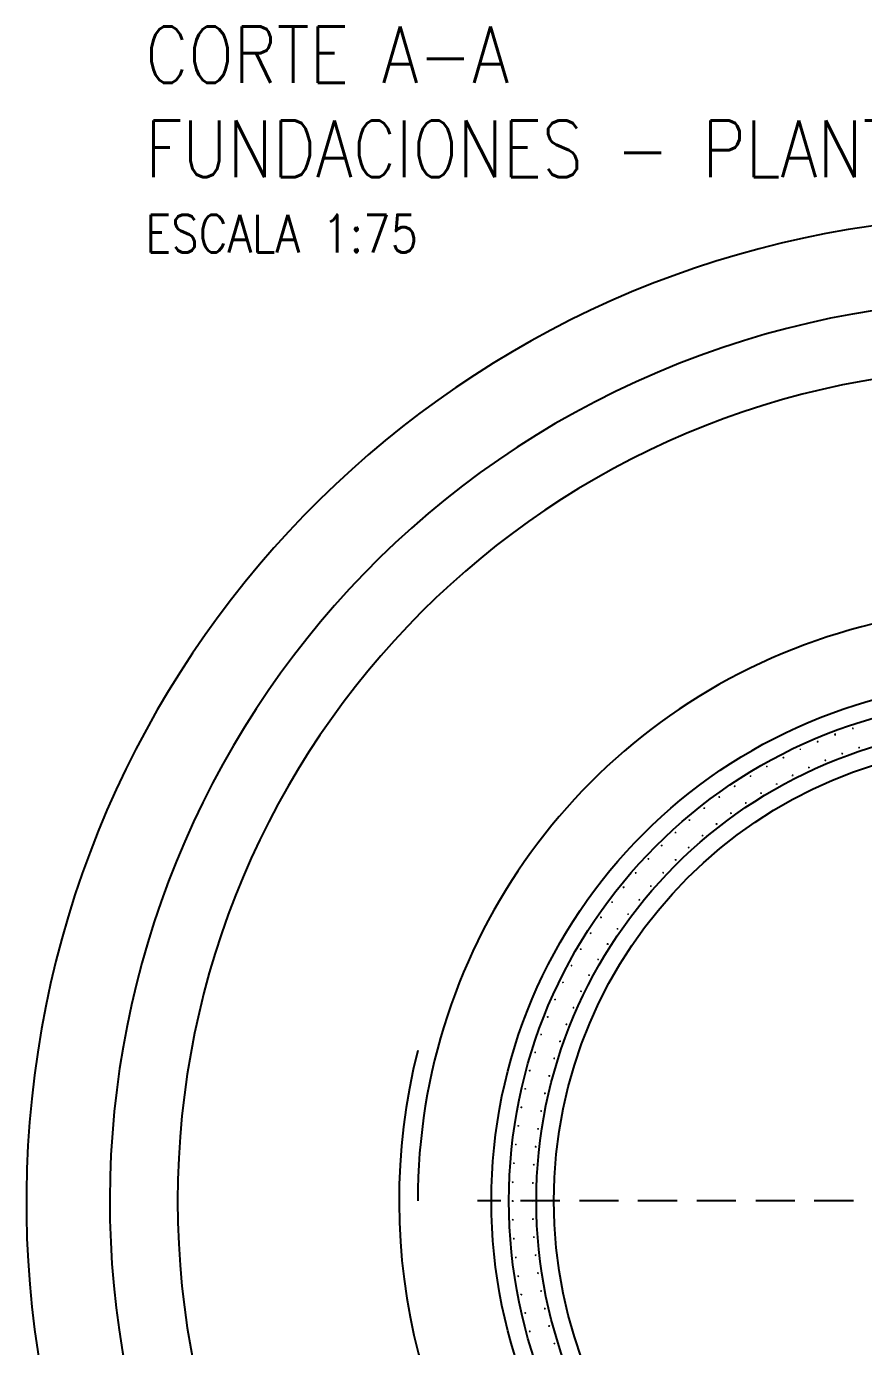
# Model space of a CAD drawing. Extents: x 157 to 1652, y -82 to 500.
# Drawn here: x 409.8 to 476.6, y 165.3 to 270.5 of the extents above; entities that cross this region are included whole.
import ezdxf

# ---------------------------------------------------------------- set-up
doc = ezdxf.new("R2010")
doc.units = 0
doc.header["$MEASUREMENT"] = 0
for name, color, linetype in [('PDF_auxiliar', 1, 'Continuous'), ('PDF_BARRAS', 4, 'Continuous'), ('PDF_BARRAS-EN-VISTA-25', 4, 'Continuous'), ('PDF_CONTORNO-ENCOFRADO-25', 2, 'Continuous'), ('PDF_LINEAS-POS-ARMADURA', 4, 'Continuous'), ('Texto', 2, 'Continuous')]:
    doc.layers.add(name, color=color, linetype=linetype)
doc.styles.add('ROMANS', font='ROMANS.SHX', dxfattribs={"width": 0.85})

msp = doc.modelspace()

# ---------------------------------------------------------------- hatches: boundary and pattern name
at = {"layer": 'PDF_BARRAS', "transparency": 33554559}
for points in [[(475.791, 214.608), (475.759, 214.671), (475.696, 214.671), (475.664, 214.639), (475.728, 214.608), (475.728, 214.576), (475.759, 214.512), (475.791, 214.544)], [(472.839, 213.56), (472.839, 213.496), (472.87, 213.465), (472.934, 213.465), (472.997, 213.496), (472.997, 213.56), (472.934, 213.528), (472.902, 213.528)], [(474.236, 214.131), (474.236, 214.068), (474.267, 214.004), (474.331, 214.004), (474.394, 214.036), (474.394, 214.1), (474.331, 214.1), (474.299, 214.068), (474.299, 214.1)], [(471.601, 212.957), (471.569, 212.989), (471.505, 212.989), (471.474, 212.957), (471.474, 212.893), (471.505, 212.862), (471.569, 212.862), (471.601, 212.893)], [(468.934, 211.592), (468.902, 211.623), (468.839, 211.623), (468.807, 211.592), (468.807, 211.528), (468.839, 211.496), (468.902, 211.496), (468.934, 211.528)], [(470.267, 212.29), (470.236, 212.354), (470.172, 212.354), (470.109, 212.29), (470.109, 212.227), (470.172, 212.195), (470.236, 212.195), (470.267, 212.227)], [(467.632, 210.83), (467.601, 210.862), (467.537, 210.862), (467.505, 210.83), (467.505, 210.766), (467.537, 210.735), (467.601, 210.735), (467.632, 210.766)], [(466.363, 210.036), (466.331, 210.068), (466.267, 210.068), (466.236, 210.004), (466.299, 210.004), (466.299, 209.973), (466.331, 209.909), (466.394, 209.973)], [(463.95, 208.29), (463.886, 208.322), (463.823, 208.29), (463.791, 208.258), (463.791, 208.195), (463.855, 208.163), (463.918, 208.163), (463.95, 208.227)], [(465.124, 209.179), (465.093, 209.211), (465.029, 209.211), (464.997, 209.147), (464.997, 209.084), (465.061, 209.052), (465.124, 209.052), (465.156, 209.116)], [(462.775, 207.338), (462.712, 207.369), (462.648, 207.338), (462.712, 207.306), (462.712, 207.274), (462.743, 207.211), (462.775, 207.274)], [(461.632, 206.354), (461.569, 206.385), (461.505, 206.322), (461.505, 206.258), (461.569, 206.227), (461.632, 206.227), (461.664, 206.29)], [(460.553, 205.306), (460.489, 205.338), (460.426, 205.338), (460.394, 205.274), (460.426, 205.211), (460.458, 205.179), (460.521, 205.211), (460.553, 205.243)], [(459.474, 204.258), (459.378, 204.258), (459.347, 204.195), (459.378, 204.131), (459.41, 204.1), (459.474, 204.131), (459.505, 204.195)], [(458.458, 203.147), (458.363, 203.147), (458.331, 203.084), (458.363, 203.02), (458.426, 202.989), (458.458, 203.02), (458.489, 203.084)], [(457.505, 202.004), (457.378, 202.004), (457.378, 201.877), (457.442, 201.846), (457.505, 201.877), (457.537, 201.941)], [(456.585, 200.798), (456.521, 200.83), (456.458, 200.798), (456.521, 200.766), (456.521, 200.671), (456.585, 200.703), (456.616, 200.766)], [(455.696, 199.592), (455.632, 199.623), (455.569, 199.592), (455.569, 199.528), (455.601, 199.465), (455.696, 199.465), (455.728, 199.528)], [(454.87, 198.354), (454.807, 198.354), (454.743, 198.322), (454.743, 198.258), (454.775, 198.227), (454.839, 198.195), (454.87, 198.227), (454.902, 198.29)], [(454.077, 197.052), (454.013, 197.084), (453.95, 197.052), (453.95, 196.989), (453.982, 196.925), (454.013, 196.989), (454.013, 197.02), (454.045, 196.989), (454.109, 197.02)], [(453.347, 195.75), (453.283, 195.782), (453.22, 195.719), (453.22, 195.687), (453.251, 195.623), (453.315, 195.623), (453.347, 195.655), (453.378, 195.719)], [(452.648, 194.417), (452.585, 194.417), (452.553, 194.385), (452.521, 194.322), (452.553, 194.29), (452.616, 194.29), (452.68, 194.322), (452.68, 194.385)], [(452.013, 193.052), (451.95, 193.052), (451.918, 193.02), (451.886, 192.957), (451.95, 192.925), (452.013, 192.925), (452.045, 192.957), (452.045, 193.02)], [(451.442, 191.687), (451.378, 191.687), (451.315, 191.655), (451.315, 191.592), (451.347, 191.528), (451.378, 191.592), (451.378, 191.623), (451.41, 191.623), (451.41, 191.592), (451.474, 191.623)], [(450.902, 190.258), (450.839, 190.29), (450.807, 190.227), (450.807, 190.163), (450.839, 190.131), (450.902, 190.131), (450.934, 190.163), (450.934, 190.227)], [(450.426, 188.862), (450.362, 188.862), (450.331, 188.798), (450.331, 188.735), (450.362, 188.703), (450.426, 188.703), (450.458, 188.735), (450.458, 188.798)], [(450.013, 187.401), (449.95, 187.401), (449.886, 187.369), (449.886, 187.306), (449.95, 187.242), (450.013, 187.274), (450.045, 187.306), (450.045, 187.369)], [(449.632, 185.941), (449.569, 185.941), (449.537, 185.909), (449.537, 185.846), (449.569, 185.814), (449.632, 185.814), (449.696, 185.846), (449.664, 185.909)], [(449.315, 184.481), (449.251, 184.481), (449.22, 184.417), (449.22, 184.354), (449.283, 184.322), (449.347, 184.322), (449.378, 184.385), (449.378, 184.449)]]:
    msp.add_hatch(color=256, dxfattribs=at).paths.add_polyline_path(points)

# ---------------------------------------------------------------- linework, layer by layer
at = {"layer": 'PDF_auxiliar', "lineweight": 25}
for points in [[(447.664, 176.957), (445.791, 176.957)], [(452.362, 176.957), (449.22, 176.957)], [(457.029, 176.957), (453.918, 176.957)], [(461.728, 176.957), (458.585, 176.957)], [(466.394, 176.957), (463.283, 176.957)], [(471.093, 176.957), (467.982, 176.957)], [(475.791, 176.957), (472.648, 176.957)]]:
    msp.add_lwpolyline(points, dxfattribs=at)
at = {"layer": 'PDF_BARRAS', "lineweight": 0}
for points in [[(475.696, 214.623, 0.0635, 0.0635, 0), (475.696, 214.576, 0.0568, 0.0568, 0), (475.728, 214.512, 0, 0, 0)], [(474.839, 212.623, 0.0635, 0.0635, 0), (474.839, 212.576, 0.0568, 0.0568, 0), (474.87, 212.512, 0, 0, 0)], [(470.902, 210.798, 0.0635, 0.0635, 0), (470.934, 210.798, 0.0568, 0.0568, 0), (470.997, 210.83, 0, 0, 0)], [(464.918, 206.925, 0.0635, 0.0635, 0), (464.902, 206.957, 0.0635, 0.0635, 0), (464.902, 207.004, 0.0635, 0.0635, 0), (464.855, 207.02, 0.0635, 0.0635, 0), (464.791, 207.02, 0, 0, 0)], [(453.997, 196.957, 0.0635, 0.0635, 0), (454.045, 196.957, 0.0568, 0.0568, 0), (454.109, 196.989, 0, 0, 0)], [(451.362, 191.56, 0.0635, 0.0635, 0), (451.41, 191.56, 0.0568, 0.0568, 0), (451.474, 191.592, 0, 0, 0)], [(448.553, 176.957, 0.0635, 0.0635, 0), (448.553, 176.909, 0.0568, 0.0568, 0), (448.616, 176.877, 0, 0, 0)], [(450.394, 172.639, 0.0635, 0.0635, 0), (450.394, 172.592, 0.0568, 0.0568, 0), (450.458, 172.56, 0, 0, 0)], [(450.585, 171.195, 0.0635, 0.0635, 0), (450.585, 171.163, 0.0568, 0.0568, 0), (450.648, 171.131, 0, 0, 0)]]:
    msp.add_lwpolyline(points, format="xyseb", dxfattribs=at)
for points, const_width in [([(472.982, 213.576), (472.934, 213.56), (472.87, 213.592)], 0.0852), ([(470.966, 210.846), (470.95, 210.893), (470.902, 210.893), (470.87, 210.846), (470.87, 210.782)], 0.0635), ([(466.267, 210.004), (466.267, 209.957), (466.299, 209.909)], 0.0635), ([(462.68, 207.322), (462.648, 207.29), (462.68, 207.258), (462.712, 207.211)], 0.0673), ([(464.807, 206.989), (464.807, 206.941), (464.87, 206.893)], 0.0635), ([(460.553, 203.131), (460.553, 203.1), (460.553, 203.036)], 0.0635), ([(456.489, 200.782), (456.489, 200.735), (456.489, 200.687)], 0.0635)]:
    msp.add_lwpolyline(points, dxfattribs=dict(at, const_width=const_width))
for points in [[(474.378, 214.131), (474.331, 214.131), (474.267, 214.147)], [(456.204, 197.354), (456.204, 197.401), (456.22, 197.465)], [(448.664, 176.909), (448.616, 176.957), (448.616, 177.004)], [(449.251, 169.544), (449.251, 169.496), (449.235, 169.433)], [(451.474, 167.036), (451.474, 166.988), (451.458, 166.925)]]:
    msp.add_lwpolyline(points, dxfattribs=at)
at = {"layer": 'PDF_BARRAS', "transparency": 33554559}
for points in [[(474.87, 212.608), (474.839, 212.671), (474.807, 212.639)], [(474.902, 212.671), (474.87, 212.608), (474.839, 212.671)], [(474.966, 212.608), (474.902, 212.671), (474.87, 212.608)], [(474.934, 212.544), (474.87, 212.576), (474.966, 212.608)], [(474.87, 212.576), (474.966, 212.608), (474.87, 212.608)], [(474.902, 212.512), (474.934, 212.544), (474.87, 212.576)], [(476.172, 213.116), (476.14, 213.052), (476.236, 213.084)], [(476.14, 213.052), (476.236, 213.084), (476.204, 212.989)], [(476.236, 213.084), (476.204, 213.147), (476.172, 213.116)], [(476.267, 213.147), (476.236, 213.084), (476.204, 213.147)], [(476.204, 212.989), (476.236, 213.084), (476.236, 212.989)], [(476.299, 213.084), (476.267, 213.147), (476.236, 213.084)], [(476.236, 213.084), (476.236, 212.989), (476.236, 213.052)], [(476.236, 213.052), (476.299, 213.02), (476.236, 213.084)], [(476.299, 213.02), (476.236, 213.084), (476.299, 213.084)], [(476.236, 212.989), (476.236, 213.052), (476.299, 213.02)], [(472.204, 211.465), (472.204, 211.56), (472.14, 211.496)], [(472.14, 211.496), (472.14, 211.433), (472.204, 211.465)], [(472.14, 211.433), (472.204, 211.465), (472.172, 211.401)], [(472.204, 211.465), (472.172, 211.401), (472.236, 211.401)], [(472.236, 211.465), (472.236, 211.56), (472.204, 211.465)], [(472.236, 211.56), (472.204, 211.465), (472.204, 211.56)], [(472.236, 211.401), (472.204, 211.465), (472.299, 211.433)], [(472.204, 211.465), (472.299, 211.433), (472.236, 211.465)], [(472.299, 211.496), (472.236, 211.465), (472.236, 211.56)], [(472.299, 211.433), (472.236, 211.465), (472.299, 211.496)], [(473.474, 212.1), (473.442, 212.036), (473.537, 212.068)], [(473.442, 212.036), (473.537, 212.068), (473.505, 211.973)], [(473.537, 212.068), (473.505, 212.131), (473.474, 212.1)], [(473.569, 212.131), (473.537, 212.068), (473.505, 212.131)], [(473.537, 212.068), (473.505, 211.973), (473.569, 211.973)], [(473.601, 212.068), (473.569, 212.131), (473.537, 212.068)], [(473.569, 211.973), (473.601, 212.036), (473.537, 212.068)], [(473.601, 212.036), (473.537, 212.068), (473.601, 212.068)], [(468.394, 209.433), (468.363, 209.496), (468.331, 209.465)], [(468.331, 209.465), (468.331, 209.401), (468.394, 209.433)], [(468.331, 209.401), (468.394, 209.433), (468.394, 209.37)], [(468.426, 209.496), (468.394, 209.433), (468.363, 209.496)], [(468.49, 209.465), (468.426, 209.496), (468.394, 209.433)], [(468.49, 209.401), (468.394, 209.433), (468.49, 209.465)], [(468.394, 209.433), (468.394, 209.37), (468.426, 209.37)], [(468.426, 209.37), (468.49, 209.401), (468.394, 209.433)], [(469.632, 210.227), (469.632, 210.163), (469.569, 210.195)], [(469.632, 210.163), (469.569, 210.195), (469.569, 210.131)], [(469.569, 210.131), (469.632, 210.1), (469.632, 210.163)], [(469.664, 210.227), (469.664, 210.163), (469.632, 210.227)], [(469.664, 210.163), (469.632, 210.227), (469.632, 210.163)], [(469.632, 210.1), (469.632, 210.163), (469.696, 210.1)], [(469.632, 210.163), (469.696, 210.1), (469.664, 210.163)], [(469.728, 210.195), (469.664, 210.227), (469.664, 210.163)], [(469.664, 210.163), (469.728, 210.131), (469.728, 210.195)], [(469.696, 210.1), (469.664, 210.163), (469.728, 210.131)], [(467.188, 208.671), (467.156, 208.735), (467.124, 208.671)], [(467.124, 208.671), (467.124, 208.608), (467.188, 208.671)], [(467.124, 208.608), (467.188, 208.671), (467.156, 208.576)], [(467.22, 208.735), (467.188, 208.671), (467.156, 208.735)], [(467.188, 208.671), (467.156, 208.576), (467.188, 208.639)], [(467.156, 208.576), (467.188, 208.639), (467.22, 208.576)], [(467.251, 208.703), (467.22, 208.735), (467.188, 208.671)], [(467.251, 208.639), (467.188, 208.671), (467.251, 208.703)], [(467.188, 208.639), (467.251, 208.639), (467.188, 208.671)], [(467.22, 208.576), (467.188, 208.639), (467.251, 208.639)], [(466.013, 207.846), (465.95, 207.909), (465.918, 207.846)], [(465.918, 207.846), (465.95, 207.782), (466.013, 207.846)], [(466.013, 207.909), (466.013, 207.846), (465.95, 207.909)], [(465.95, 207.782), (466.013, 207.846), (465.982, 207.75)], [(466.013, 207.846), (465.982, 207.75), (466.045, 207.782)], [(466.077, 207.877), (466.013, 207.909), (466.013, 207.846)], [(466.077, 207.814), (466.013, 207.846), (466.077, 207.877)], [(466.045, 207.782), (466.077, 207.814), (466.013, 207.846)], [(462.648, 205.116), (462.585, 205.179), (462.553, 205.116)], [(462.648, 205.179), (462.648, 205.116), (462.585, 205.179)], [(462.712, 205.147), (462.648, 205.179), (462.648, 205.116)], [(462.712, 205.116), (462.648, 205.116), (462.712, 205.147)], [(463.728, 206.068), (463.696, 206.131), (463.664, 206.068)], [(463.664, 206.068), (463.664, 206.004), (463.728, 206.068)], [(463.664, 206.004), (463.728, 206.068), (463.728, 205.973)], [(463.759, 206.131), (463.728, 206.068), (463.696, 206.131)], [(463.791, 206.1), (463.759, 206.131), (463.728, 206.068)], [(463.823, 206.036), (463.728, 206.068), (463.791, 206.1)], [(463.728, 206.068), (463.728, 205.973), (463.791, 206.004)], [(463.791, 206.004), (463.823, 206.036), (463.728, 206.068)], [(461.601, 204.131), (461.537, 204.195), (461.505, 204.131)], [(461.505, 204.131), (461.537, 204.068), (461.601, 204.131)], [(461.601, 204.195), (461.601, 204.131), (461.537, 204.195)], [(461.537, 204.068), (461.601, 204.131), (461.601, 204.036)], [(461.664, 204.163), (461.601, 204.195), (461.601, 204.131)], [(461.664, 204.131), (461.601, 204.131), (461.664, 204.163)], [(461.601, 204.131), (461.601, 204.036), (461.664, 204.068)], [(461.664, 204.068), (461.664, 204.131), (461.601, 204.131)], [(462.553, 205.116), (462.585, 205.052), (462.648, 205.116)], [(462.585, 205.052), (462.648, 205.116), (462.648, 205.02)], [(462.648, 205.116), (462.648, 205.02), (462.68, 205.052)], [(462.68, 205.052), (462.712, 205.116), (462.648, 205.116)], [(460.585, 203.179), (460.585, 203.116), (460.521, 203.147)], [(460.648, 203.147), (460.585, 203.084), (460.585, 203.179)], [(460.585, 203.084), (460.585, 203.179), (460.585, 203.116)], [(460.585, 203.084), (460.68, 203.084), (460.648, 203.147)], [(460.585, 203.02), (460.648, 203.02), (460.585, 203.084)], [(460.648, 203.02), (460.585, 203.084), (460.68, 203.084)], [(459.569, 202.1), (459.601, 202.036), (459.537, 202.036)], [(459.601, 202.036), (459.537, 202.036), (459.569, 201.973)], [(459.632, 202.1), (459.632, 202.036), (459.569, 202.1)], [(459.632, 202.036), (459.569, 202.1), (459.601, 202.036)], [(459.569, 201.973), (459.601, 202.036), (459.601, 201.941)], [(459.601, 202.036), (459.601, 201.941), (459.632, 202.036)], [(459.601, 201.941), (459.632, 202.036), (459.664, 201.973)], [(459.664, 202.1), (459.632, 202.1), (459.632, 202.036)], [(459.696, 202.036), (459.664, 202.1), (459.632, 202.036)], [(459.632, 202.036), (459.664, 201.973), (459.696, 202.036)], [(458.68, 200.925), (458.648, 200.989), (458.616, 200.925)], [(458.616, 200.925), (458.648, 200.862), (458.68, 200.925)], [(458.68, 201.02), (458.68, 200.925), (458.648, 200.989)], [(458.648, 200.862), (458.68, 200.925), (458.68, 200.862)], [(458.743, 200.989), (458.68, 201.02), (458.68, 200.925)], [(458.775, 200.925), (458.68, 200.925), (458.743, 200.989)], [(458.68, 200.925), (458.68, 200.862), (458.743, 200.862)], [(458.743, 200.862), (458.775, 200.925), (458.68, 200.925)], [(457.791, 199.877), (457.791, 199.782), (457.759, 199.846)], [(457.855, 199.846), (457.791, 199.877), (457.791, 199.782)], [(457.791, 199.782), (457.759, 199.846), (457.728, 199.782)], [(457.728, 199.782), (457.759, 199.719), (457.791, 199.782)], [(457.759, 199.719), (457.791, 199.782), (457.791, 199.719)], [(457.823, 199.782), (457.855, 199.846), (457.791, 199.782)], [(457.791, 199.782), (457.791, 199.719), (457.855, 199.75)], [(457.855, 199.75), (457.791, 199.782), (457.886, 199.782)], [(457.791, 199.782), (457.886, 199.782), (457.823, 199.782)], [(457.886, 199.782), (457.823, 199.782), (457.855, 199.846)], [(456.902, 198.671), (456.966, 198.639), (456.87, 198.608)], [(456.966, 198.639), (456.87, 198.608), (456.966, 198.608)], [(456.87, 198.608), (456.966, 198.608), (456.902, 198.576)], [(456.966, 198.703), (456.966, 198.639), (456.902, 198.671)], [(456.966, 198.608), (456.902, 198.576), (456.966, 198.544)], [(456.997, 198.671), (456.966, 198.703), (456.966, 198.639)], [(457.029, 198.639), (456.966, 198.608), (456.997, 198.671)], [(456.966, 198.608), (456.997, 198.671), (456.966, 198.639)], [(457.029, 198.576), (456.966, 198.608), (457.029, 198.639)], [(456.966, 198.544), (457.029, 198.576), (456.966, 198.608)], [(456.172, 197.433), (456.109, 197.465), (456.077, 197.401)], [(456.077, 197.401), (456.172, 197.433), (456.109, 197.369)], [(456.14, 197.496), (456.172, 197.433), (456.109, 197.465)], [(456.172, 197.433), (456.109, 197.369), (456.172, 197.401)], [(456.109, 197.369), (456.172, 197.401), (456.172, 197.338)], [(456.204, 197.496), (456.14, 197.496), (456.172, 197.433)], [(455.41, 196.258), (455.41, 196.195), (455.347, 196.227)], [(455.41, 196.195), (455.347, 196.227), (455.347, 196.163)], [(455.347, 196.163), (455.378, 196.131), (455.41, 196.195)], [(455.378, 196.131), (455.41, 196.195), (455.41, 196.1)], [(455.442, 196.258), (455.41, 196.258), (455.41, 196.195)], [(455.474, 196.195), (455.41, 196.195), (455.442, 196.258)], [(455.41, 196.195), (455.41, 196.1), (455.474, 196.131)], [(455.474, 196.131), (455.474, 196.195), (455.41, 196.195)], [(454.712, 194.925), (454.648, 194.989), (454.616, 194.925)], [(454.616, 194.925), (454.648, 194.862), (454.712, 194.925)], [(454.68, 195.02), (454.712, 194.925), (454.648, 194.989)], [(454.648, 194.862), (454.712, 194.925), (454.712, 194.862)], [(454.743, 194.989), (454.68, 195.02), (454.712, 194.925)], [(454.775, 194.957), (454.712, 194.925), (454.743, 194.989)], [(454.775, 194.893), (454.775, 194.957), (454.712, 194.925)], [(454.712, 194.925), (454.712, 194.862), (454.775, 194.893)], [(454.045, 193.719), (454.045, 193.655), (453.982, 193.687)], [(454.045, 193.655), (453.982, 193.687), (453.982, 193.623)], [(453.982, 193.623), (454.013, 193.592), (454.045, 193.655)], [(454.013, 193.592), (454.045, 193.655), (454.077, 193.56)], [(454.077, 193.719), (454.045, 193.719), (454.045, 193.655)], [(454.14, 193.655), (454.045, 193.655), (454.077, 193.719)], [(454.045, 193.655), (454.077, 193.56), (454.109, 193.623)], [(454.109, 193.623), (454.14, 193.655), (454.045, 193.655)], [(453.41, 192.417), (453.442, 192.354), (453.378, 192.385)], [(453.442, 192.354), (453.378, 192.385), (453.378, 192.322)], [(453.378, 192.322), (453.41, 192.258), (453.442, 192.354)], [(453.474, 192.417), (453.41, 192.417), (453.442, 192.354)], [(453.41, 192.258), (453.442, 192.354), (453.474, 192.258)], [(453.505, 192.354), (453.442, 192.354), (453.474, 192.417)], [(453.442, 192.354), (453.474, 192.258), (453.505, 192.29)], [(453.505, 192.29), (453.505, 192.354), (453.442, 192.354)], [(452.87, 191.084), (452.87, 191.02), (452.807, 191.052)], [(452.87, 191.02), (452.807, 191.052), (452.807, 190.988)], [(452.807, 190.988), (452.839, 190.957), (452.87, 191.02)], [(452.839, 190.957), (452.87, 191.02), (452.902, 190.925)], [(452.934, 191.084), (452.87, 191.084), (452.87, 191.02)], [(452.902, 191.02), (452.934, 191.084), (452.87, 191.02)], [(452.902, 190.925), (452.87, 191.02), (452.966, 190.988)], [(452.87, 191.02), (452.966, 190.988), (452.902, 191.02)], [(452.966, 191.052), (452.902, 191.02), (452.934, 191.084)], [(452.966, 190.988), (452.902, 191.02), (452.966, 191.052)], [(452.362, 189.75), (452.362, 189.655), (452.299, 189.687)], [(452.362, 189.655), (452.299, 189.687), (452.299, 189.623)], [(452.299, 189.623), (452.331, 189.592), (452.362, 189.655)], [(452.331, 189.592), (452.362, 189.655), (452.394, 189.592)], [(452.394, 189.75), (452.362, 189.75), (452.362, 189.655)], [(452.394, 189.655), (452.394, 189.75), (452.362, 189.655)], [(452.394, 189.592), (452.362, 189.655), (452.458, 189.623)], [(452.362, 189.655), (452.458, 189.623), (452.394, 189.655)], [(452.458, 189.687), (452.394, 189.655), (452.394, 189.75)], [(452.458, 189.623), (452.394, 189.655), (452.458, 189.687)], [(451.886, 188.385), (451.918, 188.29), (451.855, 188.322)], [(451.918, 188.29), (451.855, 188.322), (451.855, 188.258)], [(451.95, 188.385), (451.886, 188.385), (451.918, 188.29)], [(451.982, 188.322), (451.918, 188.29), (451.95, 188.385)], [(451.982, 188.258), (451.982, 188.322), (451.918, 188.29)], [(451.855, 188.258), (451.886, 188.227), (451.918, 188.29)], [(451.886, 188.227), (451.918, 188.29), (451.95, 188.227)], [(451.918, 188.29), (451.95, 188.227), (451.982, 188.258)], [(451.474, 186.988), (451.505, 186.925), (451.442, 186.957)], [(451.505, 186.925), (451.442, 186.957), (451.442, 186.893)], [(451.442, 186.893), (451.474, 186.83), (451.505, 186.925)], [(451.537, 186.988), (451.474, 186.988), (451.505, 186.925)], [(451.474, 186.83), (451.505, 186.925), (451.537, 186.83)], [(451.601, 186.957), (451.505, 186.925), (451.537, 186.988)], [(451.601, 186.893), (451.601, 186.957), (451.505, 186.925)], [(451.505, 186.925), (451.537, 186.83), (451.601, 186.893)], [(451.124, 185.592), (451.156, 185.528), (451.093, 185.528)], [(451.156, 185.528), (451.093, 185.528), (451.093, 185.465)], [(451.093, 185.465), (451.156, 185.528), (451.124, 185.433)], [(451.188, 185.592), (451.124, 185.592), (451.156, 185.528)], [(451.156, 185.528), (451.124, 185.433), (451.156, 185.496)], [(451.124, 185.433), (451.156, 185.496), (451.188, 185.433)], [(451.156, 185.528), (451.251, 185.56), (451.188, 185.592)], [(451.251, 185.496), (451.156, 185.528), (451.251, 185.56)], [(451.156, 185.496), (451.251, 185.496), (451.156, 185.528)], [(451.188, 185.433), (451.156, 185.496), (451.251, 185.496)], [(450.839, 184.163), (450.87, 184.1), (450.775, 184.131)], [(450.87, 184.1), (450.775, 184.131), (450.807, 184.068)], [(450.807, 184.068), (450.839, 184.036), (450.87, 184.1)], [(450.902, 184.195), (450.839, 184.163), (450.87, 184.1)], [(450.839, 184.036), (450.87, 184.1), (450.902, 184.036)], [(450.934, 184.131), (450.87, 184.1), (450.902, 184.195)], [(450.934, 184.068), (450.934, 184.131), (450.87, 184.1)], [(450.87, 184.1), (450.902, 184.036), (450.934, 184.068)], [(448.997, 182.988), (449.029, 182.925), (448.966, 182.957)], [(449.029, 182.925), (448.966, 182.957), (448.966, 182.893)], [(448.966, 182.893), (449.029, 182.861), (449.029, 182.925)], [(449.061, 182.988), (448.997, 182.988), (449.029, 182.925)], [(449.124, 182.957), (449.029, 182.925), (449.061, 182.988)], [(449.061, 182.925), (449.124, 182.957), (449.029, 182.925)], [(449.029, 182.861), (449.029, 182.925), (449.093, 182.861)], [(449.093, 182.861), (449.029, 182.925), (449.124, 182.893)], [(449.029, 182.925), (449.124, 182.893), (449.061, 182.925)], [(449.124, 182.893), (449.061, 182.925), (449.124, 182.957)], [(450.585, 182.766), (450.616, 182.703), (450.553, 182.703)], [(450.616, 182.703), (450.553, 182.703), (450.616, 182.671)], [(450.553, 182.703), (450.616, 182.671), (450.553, 182.639)], [(450.616, 182.671), (450.553, 182.639), (450.616, 182.608)], [(450.648, 182.766), (450.585, 182.766), (450.616, 182.703)], [(450.68, 182.735), (450.616, 182.703), (450.648, 182.766)], [(450.712, 182.671), (450.616, 182.671), (450.68, 182.735)], [(450.616, 182.671), (450.68, 182.735), (450.616, 182.703)], [(450.616, 182.608), (450.648, 182.608), (450.616, 182.671)], [(450.648, 182.608), (450.616, 182.671), (450.712, 182.671)], [(448.807, 181.496), (448.839, 181.433), (448.775, 181.465)], [(448.839, 181.433), (448.775, 181.465), (448.775, 181.401)], [(448.775, 181.401), (448.839, 181.369), (448.839, 181.433)], [(448.87, 181.528), (448.807, 181.496), (448.839, 181.433)], [(448.902, 181.496), (448.839, 181.433), (448.87, 181.528)], [(448.934, 181.433), (448.902, 181.496), (448.839, 181.433)], [(448.839, 181.369), (448.839, 181.433), (448.87, 181.369)], [(448.839, 181.433), (448.87, 181.369), (448.934, 181.433)], [(450.394, 181.338), (450.426, 181.274), (450.362, 181.274)], [(450.426, 181.274), (450.362, 181.274), (450.426, 181.242)], [(450.362, 181.274), (450.426, 181.242), (450.362, 181.211)], [(450.426, 181.242), (450.362, 181.211), (450.426, 181.179)], [(450.458, 181.338), (450.394, 181.338), (450.426, 181.274)], [(450.489, 181.306), (450.426, 181.274), (450.458, 181.338)], [(450.521, 181.242), (450.426, 181.242), (450.489, 181.306)], [(450.426, 181.242), (450.489, 181.306), (450.426, 181.274)], [(450.426, 181.179), (450.489, 181.179), (450.426, 181.242)], [(450.489, 181.179), (450.426, 181.242), (450.521, 181.242)], [(448.648, 180.004), (448.712, 179.941), (448.616, 179.941)], [(448.712, 179.941), (448.616, 179.941), (448.68, 179.941)], [(448.616, 179.941), (448.68, 179.941), (448.648, 179.909)], [(448.712, 180.036), (448.648, 180.004), (448.712, 179.941)], [(448.68, 179.941), (448.648, 179.909), (448.712, 179.941)], [(448.648, 179.909), (448.712, 179.941), (448.68, 179.877)], [(448.712, 179.941), (448.68, 179.877), (448.743, 179.877)], [(448.712, 179.941), (448.775, 179.973), (448.712, 180.036)], [(448.775, 179.941), (448.712, 179.941), (448.775, 179.973)], [(448.743, 179.877), (448.775, 179.941), (448.712, 179.941)], [(450.235, 179.877), (450.299, 179.814), (450.204, 179.846)], [(450.299, 179.909), (450.235, 179.877), (450.299, 179.814)], [(450.362, 179.877), (450.299, 179.814), (450.299, 179.909)], [(450.362, 179.814), (450.362, 179.877), (450.299, 179.814)], [(450.299, 179.814), (450.204, 179.846), (450.235, 179.782)], [(450.235, 179.782), (450.267, 179.75), (450.299, 179.814)], [(450.267, 179.75), (450.299, 179.814), (450.331, 179.75)], [(450.299, 179.814), (450.331, 179.75), (450.362, 179.814)], [(448.553, 178.512), (448.616, 178.449), (448.521, 178.449)], [(448.616, 178.449), (448.521, 178.449), (448.553, 178.385)], [(448.616, 178.512), (448.553, 178.512), (448.616, 178.449)], [(448.553, 178.385), (448.616, 178.354), (448.616, 178.449)], [(448.68, 178.481), (448.616, 178.449), (448.616, 178.512)], [(448.68, 178.417), (448.68, 178.481), (448.616, 178.449)], [(448.616, 178.354), (448.616, 178.449), (448.648, 178.385)], [(448.616, 178.449), (448.648, 178.385), (448.68, 178.417)], [(450.172, 178.449), (450.204, 178.385), (450.14, 178.385)], [(450.204, 178.385), (450.14, 178.385), (450.14, 178.322)], [(450.14, 178.322), (450.204, 178.29), (450.204, 178.385)], [(450.235, 178.449), (450.172, 178.449), (450.204, 178.385)], [(450.267, 178.417), (450.204, 178.385), (450.235, 178.449)], [(450.299, 178.385), (450.267, 178.417), (450.204, 178.385)], [(450.204, 178.29), (450.204, 178.385), (450.267, 178.322)], [(450.204, 178.385), (450.267, 178.322), (450.299, 178.385)], [(448.585, 177.02), (448.521, 176.988), (448.585, 176.957)], [(448.521, 176.988), (448.585, 176.957), (448.521, 176.957)], [(450.14, 176.988), (450.172, 176.957), (450.109, 176.957)], [(450.109, 176.957), (450.172, 176.957), (450.14, 176.893)], [(450.204, 177.02), (450.14, 176.988), (450.172, 176.957)], [(450.172, 176.957), (450.14, 176.893), (450.172, 176.925)], [(450.14, 176.893), (450.172, 176.925), (450.172, 176.861)], [(450.204, 176.957), (450.204, 177.02), (450.172, 176.957)], [(450.172, 176.861), (450.172, 176.925), (450.235, 176.893)], [(450.172, 176.925), (450.235, 176.893), (450.204, 176.925)], [(450.235, 176.988), (450.204, 176.957), (450.204, 177.02)], [(450.267, 176.925), (450.204, 176.925), (450.235, 176.988)], [(450.204, 176.925), (450.235, 176.988), (450.204, 176.957)], [(450.235, 176.893), (450.204, 176.925), (450.267, 176.925)], [(448.553, 175.496), (448.616, 175.433), (448.521, 175.433)], [(448.616, 175.433), (448.521, 175.433), (448.553, 175.401)], [(448.616, 175.528), (448.553, 175.496), (448.616, 175.433)], [(448.553, 175.401), (448.616, 175.369), (448.616, 175.433)], [(448.68, 175.496), (448.616, 175.433), (448.616, 175.528)], [(448.68, 175.433), (448.68, 175.496), (448.616, 175.433)], [(448.616, 175.369), (448.616, 175.433), (448.68, 175.369)], [(448.616, 175.433), (448.68, 175.369), (448.68, 175.433)], [(450.172, 175.56), (450.204, 175.496), (450.14, 175.496)], [(450.204, 175.496), (450.14, 175.496), (450.14, 175.433)], [(450.14, 175.433), (450.204, 175.433), (450.204, 175.496)], [(450.204, 175.592), (450.172, 175.56), (450.204, 175.496)], [(450.267, 175.56), (450.204, 175.496), (450.204, 175.592)], [(450.299, 175.496), (450.267, 175.56), (450.204, 175.496)], [(450.204, 175.433), (450.204, 175.496), (450.267, 175.433)], [(450.204, 175.496), (450.267, 175.433), (450.299, 175.496)], [(448.648, 174.004), (448.712, 173.941), (448.616, 173.941)], [(448.712, 173.941), (448.616, 173.941), (448.68, 173.941)], [(448.616, 173.941), (448.68, 173.941), (448.648, 173.877)], [(448.712, 174.004), (448.648, 174.004), (448.712, 173.941)], [(448.68, 173.941), (448.648, 173.877), (448.712, 173.941)], [(448.648, 173.877), (448.712, 173.941), (448.712, 173.846)], [(448.775, 173.941), (448.712, 173.941), (448.743, 174.004)], [(448.712, 173.941), (448.743, 174.004), (448.712, 174.004)], [(448.712, 173.941), (448.712, 173.846), (448.743, 173.877)], [(448.743, 173.877), (448.775, 173.941), (448.712, 173.941)], [(450.235, 174.131), (450.299, 174.068), (450.204, 174.068)], [(450.299, 174.068), (450.204, 174.068), (450.235, 174.004)], [(450.299, 174.131), (450.235, 174.131), (450.299, 174.068)], [(450.235, 174.004), (450.299, 173.973), (450.299, 174.068)], [(450.362, 174.068), (450.362, 174.131), (450.299, 174.068)], [(450.362, 174.131), (450.299, 174.068), (450.299, 174.131)], [(450.299, 173.973), (450.299, 174.068), (450.362, 174.004)], [(450.299, 174.068), (450.362, 174.004), (450.362, 174.068)], [(450.426, 172.703), (450.362, 172.671), (450.426, 172.639)], [(450.362, 172.671), (450.426, 172.639), (450.362, 172.639)], [(450.426, 172.639), (450.489, 172.671), (450.426, 172.703)], [(450.521, 172.639), (450.426, 172.639), (450.489, 172.671)], [(450.489, 172.576), (450.426, 172.607), (450.521, 172.639)], [(450.426, 172.607), (450.521, 172.639), (450.426, 172.639)], [(448.839, 172.512), (448.775, 172.512), (448.839, 172.449)], [(448.775, 172.512), (448.839, 172.449), (448.775, 172.449)], [(448.839, 172.449), (448.775, 172.449), (448.775, 172.385)], [(448.775, 172.385), (448.839, 172.354), (448.839, 172.449)], [(448.934, 172.449), (448.902, 172.512), (448.839, 172.449)], [(448.902, 172.512), (448.839, 172.449), (448.839, 172.512)], [(448.839, 172.354), (448.839, 172.449), (448.902, 172.385)], [(448.839, 172.449), (448.902, 172.385), (448.934, 172.449)], [(449.029, 171.02), (448.966, 171.02), (449.029, 170.957)], [(448.966, 171.02), (449.029, 170.957), (448.966, 170.957)], [(449.029, 170.957), (448.966, 170.957), (448.997, 170.893)], [(448.997, 170.893), (449.061, 170.861), (449.029, 170.957)], [(449.061, 170.957), (449.093, 171.02), (449.029, 170.957)], [(449.093, 171.02), (449.029, 170.957), (449.029, 171.02)], [(449.061, 170.861), (449.029, 170.957), (449.093, 170.893)], [(449.093, 170.893), (449.029, 170.957), (449.124, 170.957)], [(449.029, 170.957), (449.124, 170.957), (449.061, 170.957)], [(449.124, 170.957), (449.061, 170.957), (449.093, 171.02)], [(450.616, 171.274), (450.553, 171.242), (450.616, 171.211)], [(450.553, 171.242), (450.616, 171.211), (450.553, 171.179)], [(450.616, 171.211), (450.68, 171.242), (450.616, 171.274)], [(450.712, 171.211), (450.616, 171.211), (450.68, 171.242)], [(450.68, 171.147), (450.616, 171.179), (450.712, 171.211)], [(450.616, 171.179), (450.712, 171.211), (450.616, 171.211)], [(449.251, 169.401), (449.315, 169.401), (449.283, 169.465)], [(449.347, 169.528), (449.283, 169.465), (449.283, 169.56)], [(449.283, 169.465), (449.283, 169.56), (449.283, 169.496)], [(449.315, 169.465), (449.347, 169.528), (449.283, 169.465)], [(449.315, 169.401), (449.283, 169.465), (449.347, 169.433)], [(449.283, 169.465), (449.347, 169.433), (449.315, 169.465)], [(449.378, 169.496), (449.315, 169.465), (449.347, 169.528)], [(449.347, 169.433), (449.315, 169.465), (449.378, 169.496)], [(450.807, 169.814), (450.87, 169.782), (450.775, 169.782)], [(450.87, 169.782), (450.775, 169.782), (450.807, 169.719)], [(450.87, 169.846), (450.807, 169.814), (450.87, 169.782)], [(450.807, 169.719), (450.87, 169.687), (450.87, 169.782)], [(450.934, 169.782), (450.902, 169.846), (450.87, 169.782)], [(450.902, 169.846), (450.87, 169.782), (450.87, 169.846)], [(450.87, 169.687), (450.87, 169.782), (450.934, 169.719)], [(450.87, 169.782), (450.934, 169.719), (450.934, 169.782)], [(451.156, 168.449), (451.093, 168.417), (451.156, 168.385)], [(451.093, 168.417), (451.156, 168.385), (451.093, 168.354)], [(451.156, 168.385), (451.093, 168.354), (451.156, 168.354)], [(451.093, 168.354), (451.156, 168.354), (451.124, 168.29)], [(451.156, 168.354), (451.124, 168.29), (451.188, 168.29)], [(451.22, 168.417), (451.156, 168.385), (451.156, 168.449)], [(451.251, 168.385), (451.156, 168.354), (451.22, 168.417)], [(451.156, 168.354), (451.22, 168.417), (451.156, 168.385)], [(451.22, 168.322), (451.156, 168.354), (451.251, 168.385)], [(451.188, 168.29), (451.22, 168.322), (451.156, 168.354)], [(449.601, 168.1), (449.537, 168.068), (449.601, 168.004)], [(449.537, 168.068), (449.601, 168.004), (449.537, 168.004)], [(449.601, 168.004), (449.537, 168.004), (449.569, 167.941)], [(449.569, 167.941), (449.632, 167.941), (449.601, 168.004)], [(449.664, 168.068), (449.601, 168.004), (449.601, 168.1)], [(449.696, 168.004), (449.664, 168.068), (449.601, 168.004)], [(449.632, 167.941), (449.601, 168.004), (449.664, 167.973)], [(449.601, 168.004), (449.664, 167.973), (449.696, 168.004)], [(449.918, 166.607), (449.982, 166.544), (449.886, 166.544)], [(449.982, 166.544), (449.886, 166.544), (449.918, 166.48)], [(449.95, 166.639), (449.918, 166.607), (449.982, 166.544)], [(449.918, 166.48), (449.982, 166.48), (449.982, 166.544)], [(450.013, 166.607), (449.982, 166.544), (449.95, 166.639)], [(450.045, 166.576), (450.013, 166.607), (449.982, 166.544)], [(449.982, 166.544), (450.045, 166.512), (450.045, 166.576)], [(449.982, 166.48), (449.982, 166.544), (450.045, 166.512)], [(451.474, 166.893), (451.537, 166.893), (451.505, 166.957)], [(451.569, 167.02), (451.505, 166.957), (451.505, 167.052)], [(451.505, 166.957), (451.505, 167.052), (451.505, 166.988)], [(451.601, 166.988), (451.569, 167.02), (451.505, 166.957)], [(451.505, 166.957), (451.569, 166.925), (451.601, 166.988)], [(451.537, 166.893), (451.505, 166.957), (451.569, 166.925)], [(451.918, 165.655), (451.855, 165.623), (451.918, 165.592)], [(451.855, 165.623), (451.918, 165.592), (451.855, 165.56)], [(451.918, 165.592), (451.855, 165.56), (451.886, 165.528)], [(451.886, 165.528), (451.95, 165.496), (451.918, 165.592)], [(452.013, 165.592), (451.95, 165.655), (451.918, 165.592)], [(451.95, 165.655), (451.918, 165.592), (451.918, 165.655)], [(451.95, 165.496), (451.918, 165.592), (451.982, 165.528)], [(451.918, 165.592), (451.982, 165.528), (452.013, 165.592)]]:
    msp.add_solid(points, dxfattribs=at)
at = {"layer": 'PDF_BARRAS-EN-VISTA-25', "color": 5, "lineweight": 25}
for radius, start, end in [(47.254, 36.0022, 180), (48.746, 165.75623, 280.57434)]:
    msp.add_arc((488.283, 176.941), radius, start, end, dxfattribs=at)
at = {"layer": 'PDF_CONTORNO-ENCOFRADO-25', "lineweight": 25}
for radius in [41.381, 39.984, 37.794, 36.397]:
    msp.add_circle((488.283, 176.941), radius, dxfattribs=at)
for centre, start, end in [((488.267, 176.925), 89.9863, 179.9863), ((488.267, 176.957), 180.0137, 270.0137)]:
    msp.add_arc(centre, 66.381, start, end, dxfattribs=at)
at = {"layer": 'PDF_LINEAS-POS-ARMADURA', "color": 2, "lineweight": 25}
for centre, radius, start, end in [((488.283, 176.941), 78.461, 281.92566, 258.07434), ((488.283, 176.898), 71.806, 23.55988, 113.07251), ((488.241, 176.941), 71.751, 113.05516, 202.61927)]:
    msp.add_arc(centre, radius, start, end, dxfattribs=at)

# ---------------------------------------------------------------- texts
at = {"layer": 'Texto', "insert": (419.302, 270.528), "char_height": 3, "attachment_point": 1, "style": 'ROMANS'}
msp.add_mtext_dynamic_manual_height_columns('{\\H1.5x;\\C6;CORTE A-A^JFUNDACIONES - PLANTA GRAL.^J}ESCALA 1:75', width=101.90642, gutter_width=1, heights=[26.542], dxfattribs=at)

doc.saveas('drawing.dxf')
